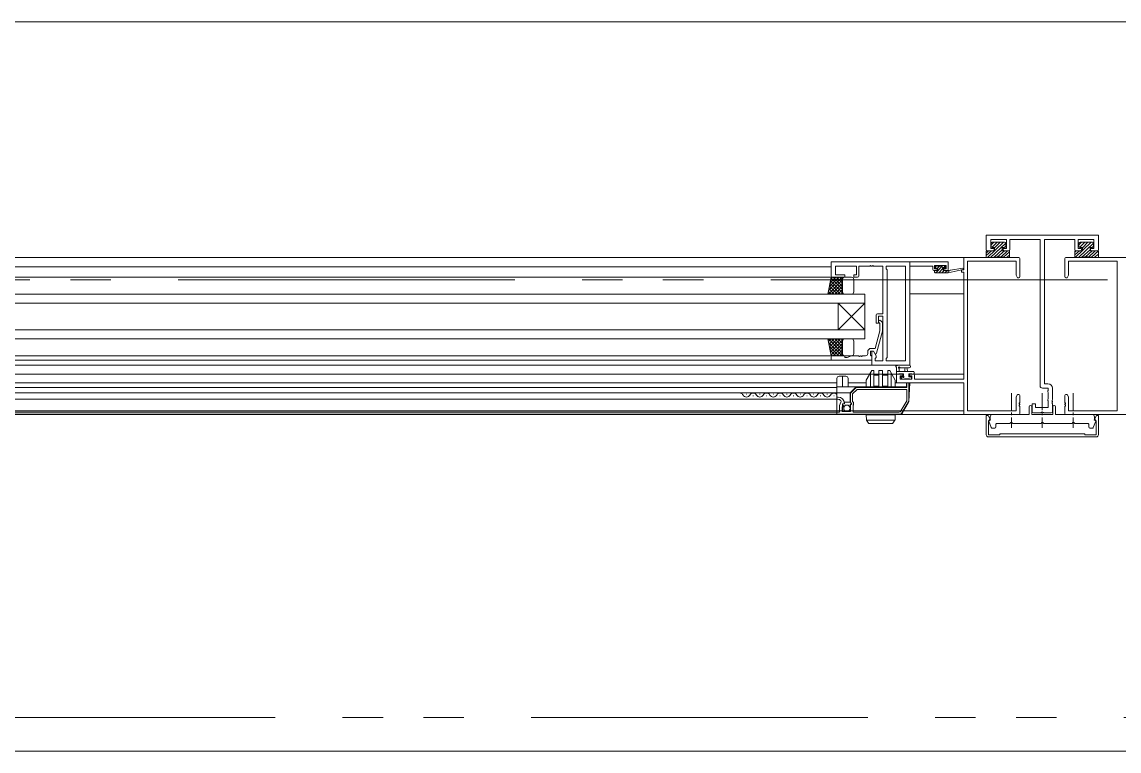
# Model space of a CAD drawing. Units: millimetres at full size. Extents: x -12803 to 120774, y -9413 to 101127.
# Drawn here: x 105814.8 to 106303.5, y 19586.4 to 19911.4 of the extents above; entities that cross this region are included whole.
import ezdxf

# ---------------------------------------------------------------- set-up
doc = ezdxf.new("R2010")
doc.units = ezdxf.units.MM
doc.header["$LTSCALE"] = 30
doc.linetypes.add('DOUBLE_CHAIN1', pattern=[8.8, 5, -1, 0.6, -0.6, 0.6, -1])
doc.layers.add('0-0_NoName', color=7, linetype='Continuous')
doc.layers.add('2-0_通芯', color=7, linetype='DOUBLE_CHAIN1', lineweight=15)
doc.layers.add('2-A_建具', color=7, linetype='Continuous', lineweight=15)

# ---------------------------------------------------------------- blocks, each defined once
blk = doc.blocks.new('グループ部品-732')
at = {"layer": '2-0_通芯'}
for p, q in [((75524.36, 19796.41), (120774.36, 19796.41)), ((74361.66, 19601.41), (120774.36, 19601.41))]:
    blk.add_line(p, q, dxfattribs=at)
at = {"layer": '2-A_建具'}
for p, q in [((106244.36, 19816.41), (106294.36, 19816.41)), ((106244.36, 19809.91), (106244.36, 19816.41)), ((106294.36, 19816.41), (106294.36, 19809.91)), ((106244.91, 19806.36), (106252.01, 19813.21)), ((106246.32, 19806.36), (106253.04, 19812.83)), ((106246.36, 19814.48), (106246.36, 19810.41)), ((106253.36, 19814.48), (106246.36, 19814.48)), ((106246.36, 19810.41), (106247.86, 19810.41)), ((106246.56, 19812), (106247.76, 19813.21)), ((106246.56, 19811.31), (106246.56, 19812.71)), ((106246.83, 19810.86), (106249.18, 19813.21)), ((106247.06, 19813.21), (106252.56, 19813.21)), ((106248.11, 19810.81), (106247.06, 19810.81)), ((106247.86, 19810.41), (106247.86, 19809.91)), ((106247.92, 19806.54), (106251.51, 19809.88)), ((106248.11, 19810.72), (106250.59, 19813.21)), ((106248.11, 19809.41), (106248.11, 19810.81)), ((106251.86, 19810.41), (106253.36, 19810.41)), ((106251.86, 19809.91), (106251.86, 19810.41)), ((106252.43, 19810.81), (106253.06, 19811.43)), ((106253.06, 19811.31), (106253.06, 19812.71)), ((106253.36, 19810.41), (106253.36, 19814.48)), ((106254.86, 19814.48), (106254.86, 19809.91)), ((106268.39, 19814.48), (106254.86, 19814.48)), ((106268.39, 19749.21), (106268.39, 19814.48)), ((106270.32, 19814.48), (106270.32, 19750.14)), ((106283.86, 19814.48), (106270.32, 19814.48)), ((106283.86, 19809.91), (106283.86, 19814.48)), ((106284.01, 19806.36), (106291.11, 19813.21)), ((106285.36, 19814.48), (106285.36, 19810.41)), ((106292.36, 19814.48), (106285.36, 19814.48)), ((106285.36, 19810.41), (106286.86, 19810.41)), ((106285.42, 19806.36), (106292.14, 19812.83)), ((106285.66, 19812), (106286.86, 19813.21)), ((106285.66, 19811.31), (106285.66, 19812.71)), ((106285.93, 19810.86), (106288.28, 19813.21)), ((106291.66, 19813.21), (106286.16, 19813.21)), ((106286.86, 19810.41), (106286.86, 19809.91)), ((106287.02, 19806.54), (106290.61, 19809.88)), ((106287.21, 19810.72), (106289.69, 19813.21)), ((106290.86, 19810.41), (106292.36, 19810.41)), ((106290.86, 19809.91), (106290.86, 19810.41)), ((106291.53, 19810.81), (106292.16, 19811.43)), ((106292.16, 19811.31), (106292.16, 19812.71)), ((106292.36, 19810.41), (106292.36, 19814.48)), ((106234.36, 19806.41), (105389.86, 19806.41)), ((106234.36, 19806.41), (106258.86, 19806.41)), ((106234.36, 19800.91), (106234.36, 19806.41)), ((106244.36, 19809.41), (106248.11, 19809.41)), ((106244.36, 19807.28), (106246.79, 19809.41)), ((106244.36, 19808.39), (106245.38, 19809.41)), ((106247.36, 19809.41), (106244.86, 19809.41)), ((106249.44, 19806.66), (106252.45, 19809.41)), ((106250.83, 19806.63), (106253.86, 19809.41)), ((106254.81, 19809.41), (106251.51, 19809.41)), ((106252.1, 19806.49), (106254.81, 19808.94)), ((106254.36, 19809.41), (106252.36, 19809.41)), ((106252.81, 19806.36), (106254.81, 19806.36)), ((106253.39, 19806.36), (106254.81, 19807.52)), ((106254.81, 19806.36), (106254.81, 19809.41)), ((106259.36, 19805.91), (106259.36, 19797.91)), ((106279.36, 19805.91), (106279.36, 19797.91)), ((107124.36, 19806.41), (106279.86, 19806.41)), ((106283.91, 19809.41), (106287.21, 19809.41)), ((106283.91, 19807.67), (106285.89, 19809.41)), ((106283.91, 19808.84), (106284.48, 19809.41)), ((106286.36, 19809.41), (106284.36, 19809.41)), ((106288.54, 19806.66), (106291.55, 19809.41)), ((106289.93, 19806.63), (106292.96, 19809.41)), ((106294.36, 19809.41), (106290.61, 19809.41)), ((106291.2, 19806.49), (106294.36, 19809.35)), ((106293.86, 19809.41), (106291.36, 19809.41)), ((106292.49, 19806.36), (106294.36, 19807.9)), ((105473.36, 19802.21), (105824.36, 19802.21)), ((105824.36, 19802.21), (106175.36, 19802.21)), ((106175.36, 19804.41), (106227.36, 19804.41)), ((106175.36, 19802.21), (106175.36, 19804.41)), ((106175.36, 19804.41), (106175.36, 19798.11)), ((106177.29, 19802.48), (106186.56, 19802.48)), ((106177.29, 19798.61), (106177.29, 19802.48)), ((106186.56, 19802.48), (106186.56, 19798.61)), ((106187.56, 19802.48), (106192.4, 19802.48)), ((106187.56, 19798.11), (106187.56, 19802.48)), ((106193.31, 19802.48), (106193.4, 19802.48)), ((106194.31, 19802.48), (106198.36, 19802.48)), ((106198.36, 19802.48), (106198.36, 19781.31)), ((106199.86, 19802.48), (106199.86, 19801.41)), ((106208.43, 19802.48), (106199.86, 19802.48)), ((106199.86, 19801.41), (106200.29, 19800.98)), ((106200.29, 19800.98), (106200.29, 19761.84)), ((106208.43, 19760.34), (106208.43, 19802.48)), ((106210.36, 19804.41), (106210.36, 19758.41)), ((106210.36, 19802.48), (106220.56, 19802.48)), ((106210.36, 19758.41), (106210.36, 19802.48)), ((106220.56, 19802.48), (106220.56, 19801.11)), ((106221.06, 19800.61), (106222.76, 19800.61)), ((106221.36, 19802.91), (106226.56, 19802.91)), ((106221.36, 19801.41), (106221.36, 19802.91)), ((106222.46, 19801.41), (106221.36, 19801.41)), ((106221.36, 19799.91), (106221.36, 19800.31)), ((106221.38, 19800.42), (106221.54, 19800.59)), ((106221.66, 19802.05), (106222.42, 19802.81)), ((106221.66, 19802.01), (106221.66, 19802.51)), ((106221.91, 19799.61), (106225.11, 19802.81)), ((106221.96, 19802.81), (106222.46, 19802.81)), ((106222.76, 19801.71), (106221.96, 19801.71)), ((106222.46, 19800.61), (106222.46, 19801.41)), ((106222.66, 19802.61), (106224.66, 19802.61)), ((106222.67, 19801.71), (106223.57, 19802.61)), ((106222.76, 19800.61), (106222.76, 19801.71)), ((106223.26, 19799.61), (106225.09, 19801.44)), ((106224.61, 19799.61), (106225.61, 19800.61)), ((106224.86, 19802.81), (106225.46, 19802.81)), ((106225.16, 19801.25), (106225.16, 19800.61)), ((106225.16, 19800.61), (106227.35, 19800.61)), ((106225.43, 19801.78), (106226.02, 19802.37)), ((106225.46, 19801.41), (106225.46, 19800.61)), ((106226.56, 19801.41), (106225.46, 19801.41)), ((106225.96, 19801.71), (106225.62, 19801.71)), ((106225.67, 19802.72), (106226.17, 19802.22)), ((106225.95, 19799.61), (106226.95, 19800.61)), ((106226.56, 19802.91), (106226.56, 19801.41)), ((106227.35, 19799.61), (106234.11, 19801.02)), ((106227.35, 19800.61), (106227.44, 19800.62)), ((106227.35, 19799.61), (106227.35, 19800.61)), ((106227.36, 19801.11), (106227.36, 19804.41)), ((106228.47, 19800.78), (106234.01, 19801.61)), ((106233.36, 19800.91), (106234.36, 19800.91)), ((106233.36, 19799.91), (106233.36, 19800.91)), ((106235.99, 19804.78), (106235.99, 19738.04)), ((106257.73, 19804.78), (106235.99, 19804.78)), ((106257.73, 19798.5), (106257.73, 19804.78)), ((106280.99, 19804.78), (106302.73, 19804.78)), ((106280.99, 19798.5), (106280.99, 19804.78)), ((106302.73, 19804.78), (106302.73, 19738.04)), ((105824.36, 19797.61), (105472.86, 19797.61)), ((106175.86, 19797.61), (105824.36, 19797.61)), ((106175.36, 19797.61), (106173.86, 19790.11)), ((106180.36, 19796.42), (106174.04, 19790.11)), ((106180.13, 19797.61), (106174.16, 19791.65)), ((106178.71, 19797.61), (106174.52, 19793.41)), ((106177.3, 19797.61), (106174.87, 19795.18)), ((106180.36, 19790.67), (106175.03, 19795.99)), ((106175.89, 19797.61), (106175.22, 19796.95)), ((106180.36, 19792.08), (106175.27, 19797.17)), ((106175.36, 19797.61), (106181.36, 19797.61)), ((106180.36, 19793.49), (106176.24, 19797.61)), ((106181.36, 19798.61), (106177.29, 19798.61)), ((106180.36, 19794.91), (106177.66, 19797.61)), ((106180.36, 19796.32), (106179.07, 19797.61)), ((106180.36, 19790.11), (106180.36, 19797.61)), ((106180.36, 19796.61), (106180.36, 19791.11)), ((106181.36, 19797.61), (106181.36, 19798.61)), ((106184.36, 19797.61), (106181.36, 19797.61)), ((106185.36, 19798.61), (106185.36, 19797.61)), ((106186.56, 19798.61), (106185.36, 19798.61)), ((106185.36, 19797.61), (106187.06, 19797.61)), ((106185.36, 19791.11), (106185.36, 19796.61)), ((106221.66, 19799.61), (106227.35, 19799.61)), ((106227.3, 19799.61), (106227.35, 19799.66)), ((106234.36, 19799.91), (106233.36, 19799.91)), ((106234.36, 19752.14), (106234.36, 19799.91)), ((106258.36, 19797.41), (106257.73, 19798.5)), ((106258.86, 19797.41), (106258.36, 19797.41)), ((106279.86, 19797.41), (106280.36, 19797.41)), ((106280.36, 19797.41), (106280.99, 19798.5)), ((106175.26, 19790.11), (106174.09, 19791.28)), ((106176.67, 19790.11), (106174.33, 19792.45)), ((106178.08, 19790.11), (106174.56, 19793.63)), ((106179.5, 19790.11), (106174.8, 19794.81)), ((106180.36, 19795.01), (106175.46, 19790.11)), ((106180.36, 19793.6), (106176.87, 19790.11)), ((106180.36, 19792.18), (106178.29, 19790.11)), ((106180.36, 19790.77), (106179.7, 19790.11)), ((105458.36, 19790.11), (106190.36, 19790.11)), ((105458.36, 19786.11), (106190.36, 19786.11)), ((106178.36, 19774.11), (106190.36, 19786.11)), ((106178.36, 19786.11), (106190.36, 19774.11)), ((106178.36, 19774.11), (106178.36, 19786.11)), ((106181.36, 19790.11), (106184.36, 19790.11)), ((106190.36, 19790.11), (106190.36, 19770.11)), ((106210.36, 19790.21), (106234.36, 19790.21)), ((106195.36, 19780.81), (106195.36, 19777.11)), ((106198.36, 19781.31), (106195.86, 19781.31)), ((106195.36, 19777.11), (106196.36, 19777.11)), ((106196.36, 19780.31), (106198.36, 19780.31)), ((106196.36, 19777.11), (106196.36, 19780.31)), ((106196.96, 19776.96), (106196.53, 19777.39)), ((106196.96, 19773.67), (106196.96, 19776.96)), ((106197.38, 19778.23), (106198.16, 19777.46)), ((106198.16, 19777.46), (106198.16, 19773.51)), ((106198.36, 19780.31), (106198.36, 19760.34)), ((106190.36, 19774.11), (105458.36, 19774.11)), ((106194.88, 19765.91), (106196.96, 19773.67)), ((106198.16, 19773.51), (106195.55, 19763.78)), ((105458.36, 19770.11), (106190.36, 19770.11)), ((106175.36, 19762.61), (106173.86, 19770.11)), ((106180.36, 19763.8), (106174.04, 19770.11)), ((106175.26, 19770.11), (106174.09, 19768.94)), ((106180.13, 19762.61), (106174.16, 19768.58)), ((106176.67, 19770.11), (106174.33, 19767.77)), ((106178.71, 19762.61), (106174.52, 19766.81)), ((106178.08, 19770.11), (106174.56, 19766.59)), ((106179.5, 19770.11), (106174.8, 19765.41)), ((106180.36, 19769.55), (106175.03, 19764.23)), ((106180.36, 19768.14), (106175.27, 19763.05)), ((106180.36, 19765.21), (106175.46, 19770.11)), ((106180.36, 19766.73), (106176.24, 19762.61)), ((106180.36, 19766.62), (106176.87, 19770.11)), ((106180.36, 19768.04), (106178.29, 19770.11)), ((106180.36, 19769.45), (106179.7, 19770.11)), ((106180.36, 19770.11), (106180.36, 19762.61)), ((106180.36, 19763.61), (106180.36, 19769.11)), ((106181.36, 19770.11), (106184.36, 19770.11)), ((106185.36, 19769.11), (106185.36, 19763.61)), ((106193.06, 19765.91), (106194.88, 19765.91)), ((106181.36, 19762.61), (105467.36, 19762.61)), ((106177.3, 19762.61), (106174.87, 19765.04)), ((106175.89, 19762.61), (106175.22, 19763.27)), ((106175.36, 19760.61), (106175.36, 19762.11)), ((106180.36, 19765.31), (106177.66, 19762.61)), ((106180.36, 19763.9), (106179.07, 19762.61)), ((106181.36, 19762.61), (106181.36, 19761.91)), ((106184.36, 19762.61), (106181.36, 19762.61)), ((106181.36, 19761.91), (106182.36, 19761.91)), ((106182.36, 19761.91), (106184.28, 19762.61)), ((106184.28, 19762.61), (106187.4, 19762.61)), ((106188.13, 19762.49), (106188.31, 19762.61)), ((106188.31, 19762.61), (106188.4, 19762.61)), ((106189.31, 19762.61), (106190.56, 19762.61)), ((106191.56, 19763.61), (106191.56, 19764.41)), ((106194.16, 19764.61), (106192.86, 19764.61)), ((106192.86, 19764.61), (106192.86, 19762.81)), ((106193.36, 19764.61), (106193.36, 19758.41)), ((106195.29, 19762.65), (106194.16, 19764.61)), ((106195.07, 19763.41), (106194.85, 19763.41)), ((106194.86, 19761.41), (106195.29, 19761.84)), ((106194.86, 19760.34), (106194.86, 19761.41)), ((106195.29, 19761.84), (106195.29, 19762.65)), ((106200.29, 19761.84), (106199.86, 19761.41)), ((106199.86, 19761.41), (106199.86, 19760.34)), ((105438.36, 19758.41), (105824.36, 19758.41)), ((105455.06, 19758.41), (105824.36, 19758.41)), ((105455.36, 19760.61), (106193.36, 19760.61)), ((105824.36, 19758.41), (106193.66, 19758.41)), ((106210.36, 19758.41), (105824.36, 19758.41)), ((106210.36, 19758.41), (106193.36, 19758.41)), ((106198.36, 19760.34), (106194.86, 19760.34)), ((106199.86, 19760.34), (106208.43, 19760.34)), ((106204.36, 19754.71), (106204.36, 19757.39)), ((106205.56, 19756.79), (106205.56, 19755.61)), ((106210.08, 19757.21), (106206.12, 19757.21)), ((106208.06, 19755.61), (106208.16, 19756.75)), ((106209.26, 19755.61), (106209.15, 19756.75)), ((105441.56, 19754.41), (106204.36, 19754.41)), ((106177.86, 19752.51), (106177.86, 19736.41)), ((106178.86, 19753.51), (106181.86, 19753.51)), ((106180.36, 19753.51), (106180.36, 19748.71)), ((106182.86, 19752.51), (106182.86, 19748.71)), ((106190.86, 19751.68), (106193.36, 19756.01)), ((106190.86, 19751.68), (106190.86, 19748.71)), ((106192.76, 19748.71), (106192.76, 19754.97)), ((106193.36, 19756.01), (106194.26, 19756.01)), ((106194.26, 19749.01), (106194.26, 19756.01)), ((106194.26, 19753.91), (106196.56, 19753.91)), ((106196.56, 19749.01), (106196.56, 19756.01)), ((106196.56, 19756.01), (106198.16, 19756.01)), ((106198.16, 19749.01), (106198.16, 19756.01)), ((106198.16, 19753.91), (106200.46, 19753.91)), ((106200.46, 19749.01), (106200.46, 19756.01)), ((106200.46, 19756.01), (106201.36, 19756.01)), ((106203.86, 19751.68), (106201.36, 19756.01)), ((106201.96, 19754.97), (106201.96, 19748.71)), ((106203.86, 19751.68), (106203.86, 19748.71)), ((106204.36, 19755.61), (106211.96, 19755.61)), ((106207.16, 19754.41), (106204.36, 19754.41)), ((106204.36, 19750.51), (106204.36, 19754.41)), ((106207.46, 19754.61), (106205.46, 19754.61)), ((106205.99, 19753.61), (106205.99, 19752.14)), ((106207.16, 19753.61), (106205.99, 19753.61)), ((106205.99, 19752.14), (106211.26, 19752.14)), ((106206.94, 19752.2), (106206.44, 19752.7)), ((106206.66, 19753.21), (106206.99, 19753.21)), ((106207.16, 19754.41), (106207.16, 19753.61)), ((106207.76, 19752.11), (106207.16, 19752.11)), ((106207.46, 19753.67), (106207.46, 19754.61)), ((106210.06, 19752.31), (106207.96, 19752.31)), ((106209.86, 19754.61), (106209.86, 19753.21)), ((106211.16, 19754.61), (106209.86, 19754.61)), ((106209.86, 19753.21), (106210.76, 19753.21)), ((106234.36, 19754.41), (106210.16, 19754.41)), ((106210.16, 19753.61), (106210.16, 19754.41)), ((106211.26, 19753.61), (106210.16, 19753.61)), ((106210.76, 19752.11), (106210.26, 19752.11)), ((106211.06, 19752.91), (106211.06, 19752.41)), ((106211.26, 19752.14), (106211.26, 19753.61)), ((106212.26, 19755.31), (106212.26, 19754.71)), ((106212.46, 19753.91), (106212.46, 19752.14)), ((106212.46, 19752.14), (106234.36, 19752.14)), ((105470.86, 19750.51), (106177.86, 19750.51)), ((105470.86, 19748.51), (106177.86, 19748.51)), ((106177.86, 19748.71), (106208.86, 19748.71)), ((106190.86, 19750.51), (106182.86, 19750.51)), ((106196.56, 19749.01), (106194.26, 19749.01)), ((106198.16, 19749.01), (106200.46, 19749.01)), ((106234.36, 19750.51), (106203.86, 19750.51)), ((106205.06, 19748.51), (106205.06, 19748.71)), ((106208.86, 19748.59), (106208.86, 19750.51)), ((106209.93, 19742.29), (106210.36, 19750.51)), ((106234.36, 19736.41), (106234.36, 19750.51)), ((106271.93, 19748.21), (106269.39, 19748.21)), ((106270.32, 19750.14), (106271.86, 19750.14)), ((106271.76, 19746.96), (106271.93, 19747.15)), ((106271.76, 19746.46), (106271.76, 19746.96)), ((106271.93, 19746.27), (106271.76, 19746.46)), ((106271.93, 19747.15), (106271.93, 19748.21)), ((106271.93, 19743.35), (106271.93, 19746.27)), ((106273.86, 19748.14), (106273.86, 19743.07)), ((105464.96, 19746.11), (106183.76, 19746.11)), ((106178.26, 19743.21), (105470.46, 19743.21)), ((106137.42, 19745.47), (106137.62, 19745.47)), ((106140.42, 19744.71), (106140.62, 19744.71)), ((106143.42, 19745.47), (106143.62, 19745.47)), ((106146.42, 19744.71), (106146.62, 19744.71)), ((106149.42, 19745.47), (106149.62, 19745.47)), ((106152.42, 19744.71), (106152.62, 19744.71)), ((106155.42, 19745.47), (106155.62, 19745.47)), ((106158.42, 19744.71), (106158.62, 19744.71)), ((106161.42, 19745.47), (106161.62, 19745.47)), ((106164.42, 19744.71), (106164.62, 19744.71)), ((106167.42, 19745.47), (106167.62, 19745.47)), ((106170.42, 19744.71), (106170.62, 19744.71)), ((106173.42, 19745.47), (106173.62, 19745.47)), ((106176.42, 19744.71), (106176.62, 19744.71)), ((106177.86, 19744.21), (106178.36, 19744.21)), ((106179.63, 19741.92), (106179.06, 19740.51)), ((106183.83, 19741.92), (106181.11, 19741.92)), ((106185.26, 19741.73), (106185.26, 19740.78)), ((106206.94, 19736.91), (106209.79, 19741.84)), ((106255.56, 19745.93), (106255.56, 19738.29)), ((106257.73, 19744.32), (106258.36, 19745.41)), ((106257.73, 19738.04), (106257.73, 19744.32)), ((106258.36, 19745.41), (106258.86, 19745.41)), ((106259.36, 19744.91), (106259.36, 19741.87)), ((106269.36, 19745.93), (106269.36, 19738.29)), ((106271.76, 19743.16), (106271.93, 19743.35)), ((106271.76, 19742.66), (106271.76, 19743.16)), ((106271.93, 19742.47), (106271.76, 19742.66)), ((106271.93, 19739.61), (106271.93, 19742.47)), ((106273.86, 19743.07), (106273.74, 19742.89)), ((106273.74, 19742.89), (106273.74, 19742.34)), ((106273.74, 19742.34), (106273.86, 19742.15)), ((106273.86, 19742.07), (106273.74, 19741.89)), ((106273.74, 19741.89), (106273.74, 19741.34)), ((106273.86, 19742.15), (106273.86, 19742.07)), ((106279.36, 19744.91), (106279.36, 19741.87)), ((106280.36, 19745.41), (106279.86, 19745.41)), ((106280.99, 19744.32), (106280.36, 19745.41)), ((106280.99, 19738.04), (106280.99, 19744.32)), ((106283.16, 19745.93), (106283.16, 19738.29)), ((105414.36, 19738.04), (106234.36, 19738.04)), ((106205.98, 19736.61), (105442.73, 19736.61)), ((106179.06, 19740.51), (106179.06, 19737.51)), ((106180.8, 19740.25), (106180.37, 19740.68)), ((106180.66, 19741.18), (106180.9, 19741.12)), ((106183.76, 19737.71), (106183.76, 19740.71)), ((106235.99, 19738.04), (106257.73, 19738.04)), ((106255.56, 19737.29), (106255.56, 19736.09)), ((106259.36, 19740.95), (106259.36, 19740.87)), ((106259.36, 19739.95), (106259.36, 19736.91)), ((106263.56, 19736.71), (106263.56, 19739.91)), ((106264.06, 19740.41), (106264.16, 19740.41)), ((106264.66, 19739.91), (106264.66, 19736.71)), ((106264.86, 19741.21), (106266.36, 19741.21)), ((106264.86, 19737.61), (106264.86, 19741.21)), ((106268.69, 19737.11), (106265.36, 19737.11)), ((106266.36, 19741.21), (106266.36, 19739.61)), ((106266.36, 19739.61), (106271.93, 19739.61)), ((106268.88, 19737.25), (106268.69, 19737.11)), ((106269.36, 19737.29), (106269.36, 19736.09)), ((106270.03, 19737.11), (106269.84, 19737.25)), ((106273.36, 19737.11), (106270.03, 19737.11)), ((106273.74, 19741.34), (106273.86, 19741.15)), ((106273.86, 19741.15), (106273.86, 19737.61)), ((106274.06, 19736.71), (106274.06, 19739.91)), ((106274.56, 19740.41), (106274.66, 19740.41)), ((106275.16, 19739.91), (106275.16, 19736.71)), ((106279.36, 19740.95), (106279.36, 19740.87)), ((106279.36, 19739.95), (106279.36, 19736.91)), ((106302.73, 19738.04), (106280.99, 19738.04)), ((106283.16, 19737.29), (106283.16, 19736.09)), ((105389.86, 19736.41), (106234.36, 19736.41)), ((106190.86, 19736.21), (106203.86, 19736.21)), ((106190.86, 19736.21), (106190.97, 19734)), ((106203.72, 19733.91), (106190.99, 19733.91)), ((106191.91, 19732.62), (106191.03, 19733.84)), ((106202.4, 19732.41), (106192.31, 19732.41)), ((106192.76, 19736.21), (106192.76, 19736.41)), ((106193.26, 19736.21), (106193.26, 19736.41)), ((106201.46, 19736.21), (106201.46, 19736.41)), ((106201.96, 19736.41), (106201.96, 19736.21)), ((106202.81, 19732.62), (106203.68, 19733.84)), ((106203.86, 19736.21), (106203.74, 19734)), ((106258.86, 19736.41), (106234.36, 19736.41)), ((106246.64, 19730.61), (106245.59, 19733.5)), ((106245.81, 19734.11), (106246.01, 19734.22)), ((106246.16, 19734.48), (106246.16, 19735.41)), ((106247.16, 19736.41), (106263.26, 19736.41)), ((106248.66, 19732.11), (106248.66, 19730.91)), ((106254.89, 19732.41), (106248.96, 19732.41)), ((106255.56, 19735.09), (106255.56, 19730.53)), ((106268.69, 19732.41), (106256.23, 19732.41)), ((106264.96, 19736.41), (106273.76, 19736.41)), ((106269.36, 19735.09), (106269.36, 19730.53)), ((106282.49, 19732.41), (106270.03, 19732.41)), ((106275.46, 19736.41), (106291.56, 19736.41)), ((107124.36, 19736.41), (106279.86, 19736.41)), ((106283.16, 19735.09), (106283.16, 19730.53)), ((106289.76, 19732.41), (106283.83, 19732.41)), ((106290.06, 19730.91), (106290.06, 19732.11)), ((106293.13, 19733.5), (106292.07, 19730.61)), ((106292.56, 19735.41), (106292.56, 19734.48)), ((106292.71, 19734.22), (106292.91, 19734.11)), ((106248.16, 19730.41), (106246.92, 19730.41)), ((106291.79, 19730.41), (106290.56, 19730.41)), ((106293.36, 19726.41), (106245.36, 19726.41)), ((107163.86, 19586.41), (104484.86, 19586.41))]:
    blk.add_line(p, q, dxfattribs=at)
for points in [[(104494.36, 19911.41), (107154.36, 19911.41), (107154.36, 19896.41)], [(106251.51, 19809.41), (106251.51, 19810.81), (106252.56, 19810.81)], [(106287.21, 19809.41), (106287.21, 19810.81), (106286.16, 19810.81)], [(106290.61, 19809.41), (106290.61, 19810.81), (106291.66, 19810.81)], [(106246.81, 19806.36), (106244.36, 19806.36), (106244.36, 19809.41)], [(106285.91, 19806.36), (106283.91, 19806.36), (106283.91, 19809.41)], [(106291.91, 19806.36), (106294.36, 19806.36), (106294.36, 19809.41)], [(106183.76, 19742.12), (106183.76, 19746.11), (106186.36, 19748.71)], [(106208.96, 19750.51), (106208.96, 19748.51), (106186.46, 19748.51), (106183.96, 19746.01), (106183.96, 19741.88), (106184.41, 19741.34)], [(106206.33, 19738.01), (106208.96, 19742.57), (106208.96, 19747.61), (106186.83, 19747.61), (106184.86, 19745.64), (106184.86, 19742.21), (106185.26, 19741.73)], [(106206.84, 19737.11), (106209.86, 19742.33), (106209.86, 19750.51)], [(106181.16, 19741.41), (106181.16, 19741.11), (106180.36, 19741.11), (106180.36, 19738.21)], [(106184.06, 19741.01), (106184.26, 19741.01), (106184.26, 19741.41), (106183.83, 19741.92)], [(105469.66, 19740.51), (105469.66, 19737.51), (106179.06, 19737.51)], [(106183.96, 19740.71), (106183.96, 19737.71), (106180.16, 19737.71), (106180.16, 19739.91), (106180.66, 19739.91)], [(106185.06, 19740.44), (106185.06, 19737.51), (106205.46, 19737.51)], [(106244.36, 19727.41), (106244.36, 19735.91), (106245.16, 19735.91), (106246.27, 19733.99), (106245.36, 19733.46), (106245.36, 19727.41), (106250.36, 19727.41), (106250.36, 19727.81)], [(106250.36, 19727.81), (106288.36, 19727.81), (106288.36, 19727.41), (106293.36, 19727.41), (106293.36, 19733.46), (106292.45, 19733.99), (106293.56, 19735.91), (106294.36, 19735.91), (106294.36, 19727.41)]]:
    blk.add_lwpolyline(points, dxfattribs=at)
blk.add_circle((106182.31, 19739.19), 1.45, dxfattribs=at)
for centre, radius, start, end in [((106244.86, 19809.91), 0.5, 180, 270), ((106247.06, 19812.71), 0.5, 90, 180), ((106247.06, 19811.31), 0.5, 180, 270), ((106247.36, 19809.91), 0.5, 270, 0), ((106252.36, 19809.91), 0.5, 180, 270), ((106252.56, 19812.71), 0.5, 0, 90), ((106252.56, 19811.31), 0.5, 270, 0), ((106254.36, 19809.91), 0.5, 270, 0), ((106284.36, 19809.91), 0.5, 180, 270), ((106286.16, 19812.71), 0.5, 90, 180), ((106286.16, 19811.31), 0.5, 180, 270), ((106286.36, 19809.91), 0.5, 270, 0), ((106291.36, 19809.91), 0.5, 180, 270), ((106291.66, 19812.71), 0.5, 0, 90), ((106291.66, 19811.31), 0.5, 270, 0), ((106293.86, 19809.91), 0.5, 270, 0), ((106249.79, 19791.66), 15, 89.9426, 101.4784), ((106249.82, 19791.66), 15, 78.5216, 90.0573), ((106258.86, 19805.91), 0.5, 0, 90), ((106279.86, 19805.91), 0.5, 90, 180), ((106288.89, 19791.66), 15, 89.9426, 101.4784), ((106288.92, 19791.66), 15, 78.5216, 90.0573), ((106192.4, 19802.68), 0.2, 270, 336.4218), ((106192.86, 19802.48), 0.3, 23.5782, 156.4218), ((106193.31, 19802.68), 0.2, 203.5782, 270), ((106193.4, 19802.68), 0.2, 270, 336.4218), ((106193.86, 19802.48), 0.3, 23.5782, 156.4218), ((106194.31, 19802.68), 0.2, 203.5782, 270), ((106221.06, 19801.11), 0.5, 180, 270), ((106221.66, 19800.31), 0.3, 90, 180), ((106221.96, 19802.51), 0.3, 90, 180), ((106221.96, 19802.01), 0.3, 180, 270), ((106222.46, 19802.61), 0.2, 0, 90), ((106224.86, 19802.61), 0.2, 90, 180), ((106225.16, 19801.71), 0.25, 33.0557, 236.9443), ((106224.86, 19801.25), 0.3, 0, 56.9443), ((106225.62, 19802.01), 0.3, 213.0557, 270), ((106225.46, 19802.51), 0.3, 45, 90), ((106225.96, 19802.01), 0.3, 270, 45), ((106226.86, 19801.11), 0.5, 270, 0), ((106227.49, 19800.33), 0.3, 39.1975, 99.1975), ((106227.95, 19800.71), 0.3, 219.1975, 338.4494), ((106228.51, 19800.49), 0.3, 98.4494, 158.4494), ((106234.05, 19801.31), 0.3, 281.7498, 98.4494), ((106175.86, 19798.11), 0.5, 180, 270), ((106181.36, 19796.61), 1, 90.0001, 180.0001), ((106184.36, 19796.61), 1, 0.0001, 90.0001), ((106187.06, 19798.11), 0.5, 270, 0), ((106221.66, 19799.91), 0.3, 180, 270), ((106258.86, 19797.91), 0.5, 270, 0), ((106279.86, 19797.91), 0.5, 180, 270), ((106181.36, 19791.11), 1, 180.0001, 270.0001), ((106184.36, 19791.11), 1, 270.0001, 0.0001), ((106195.86, 19780.81), 0.5, 90, 180), ((106196.96, 19777.81), 0.6, 45, 225), ((106181.36, 19769.11), 1, 89.9999, 179.9999), ((106184.36, 19769.11), 1, 359.9999, 89.9999), ((106193.06, 19764.41), 1.5, 90, 180), ((106175.86, 19762.11), 0.5, 90, 180), ((106181.36, 19763.61), 1, 179.9999, 269.9999), ((106184.36, 19763.61), 1, 269.9999, 359.9999), ((106187.4, 19762.41), 0.2, 23.5782, 90), ((106187.86, 19762.61), 0.3, 203.5782, 336.4218), ((106188.4, 19762.41), 0.2, 23.5782, 90), ((106188.86, 19762.61), 0.3, 203.5782, 336.4218), ((106189.31, 19762.41), 0.2, 90, 156.4218), ((106190.56, 19763.61), 1, 270, 0), ((106193.06, 19762.81), 0.2, 180, 270), ((106193.06, 19762.31), 0.3, 0, 90), ((106195.07, 19763.91), 0.5, 270, 345), ((106204.36, 19757.91), 0.3, 79.4712, 240), ((106204.06, 19757.39), 0.3, 0, 60), ((106204.47, 19758.5), 0.3, 259.4712, 319.4712), ((106204.92, 19758.11), 0.3, 90, 139.4712), ((106205.56, 19757.31), 0.3, 19.1898, 240), ((106205.26, 19756.79), 0.3, 0, 60), ((106206.12, 19757.51), 0.3, 199.1898, 270.0402), ((106208.66, 19756.71), 0.5, 5.0921, 174.9079), ((106210.08, 19757.81), 0.6, 270.0402, 90.0402), ((106178.86, 19752.51), 1, 90, 180), ((106181.86, 19752.51), 1, 0, 90), ((106204.66, 19754.71), 0.3, 180, 270), ((106205.26, 19754.61), 0.2, 270, 360), ((106206.66, 19752.91), 0.3, 90, 225), ((106207.16, 19752.41), 0.3, 225, 270), ((106206.99, 19752.91), 0.3, 33.0557, 90), ((106207.46, 19753.21), 0.25, 213.0557, 56.9443), ((106207.76, 19753.67), 0.3, 180, 236.9443), ((106207.76, 19752.31), 0.2, 270, 360), ((106210.26, 19752.31), 0.2, 180, 270), ((106210.76, 19752.91), 0.3, 0, 90), ((106210.76, 19752.41), 0.3, 270, 360), ((106211.36, 19754.61), 0.2, 180, 270), ((106211.96, 19755.31), 0.3, 0, 90), ((106211.96, 19754.71), 0.3, 270, 360), ((106211.96, 19753.91), 0.5, 0, 90), ((106269.39, 19749.21), 1, 180, 270), ((106271.86, 19748.14), 2, 0, 90), ((106134.52, 19744.25), 1.72, 29.2025, 75.1643), ((106137.52, 19745.93), 1.72, 209.2025, 330.7975), ((106140.52, 19744.25), 1.72, 29.2025, 150.7975), ((106143.52, 19745.93), 1.72, 209.2025, 330.7975), ((106146.52, 19744.25), 1.72, 29.2025, 150.7975), ((106149.52, 19745.93), 1.72, 209.2025, 330.7975), ((106152.52, 19744.25), 1.72, 29.2025, 150.7975), ((106155.52, 19745.93), 1.72, 209.2025, 330.7975), ((106158.52, 19744.25), 1.72, 29.2025, 150.7975), ((106161.52, 19745.93), 1.72, 209.2025, 330.7975), ((106164.52, 19744.25), 1.72, 29.2025, 150.7975), ((106167.52, 19745.93), 1.72, 209.2025, 330.7975), ((106170.52, 19744.25), 1.72, 29.2025, 150.7975), ((106173.52, 19745.93), 1.72, 209.2025, 330.7975), ((106176.52, 19744.25), 1.72, 38.7592, 150.7975), ((106178.26, 19741.31), 2.9, 0, 90), ((106178.26, 19741.31), 1.9, 43.1323, 90), ((106178.36, 19741.41), 2.8, 0, 90), ((106179.28, 19742.27), 0.5, 315.3428, 43.1323), ((106184.06, 19742.12), 0.3, 180, 220), ((106208.93, 19742.34), 1, 330, 357), ((106258.86, 19744.91), 0.5, 0, 90), ((106259.36, 19741.41), 0.3, 113.5782, 246.4218), ((106259.16, 19741.87), 0.2, 293.5782, 0), ((106279.86, 19744.91), 0.5, 90, 180), ((106279.56, 19741.87), 0.2, 180, 246.4218), ((106279.36, 19741.41), 0.3, 293.5782, 66.4218), ((106180.58, 19740.89), 0.3, 75, 225), ((106180.86, 19738.21), 0.5, 180, 270), ((106180.66, 19740.11), 0.2, 270, 45), ((106180.96, 19741.31), 0.2, 255, 0), ((106184.06, 19740.71), 0.3, 90, 180), ((106184.26, 19740.71), 0.3, 90, 180), ((106184.26, 19741.21), 0.2, 270, 40), ((106185.26, 19740.44), 0.2, 120, 180), ((106185.06, 19740.78), 0.2, 300, 0), ((106205.46, 19738.51), 1, 270, 330), ((106205.98, 19737.61), 1, 270, 330), ((106206.08, 19737.41), 1, 270, 330), ((106258.86, 19736.91), 0.5, 270, 0), ((106259.36, 19740.41), 0.3, 113.5782, 246.4218), ((106259.16, 19740.95), 0.2, 0, 66.4218), ((106259.16, 19740.87), 0.2, 293.5782, 0), ((106259.16, 19739.95), 0.2, 0, 66.4218), ((106263.26, 19736.71), 0.3, 270, 0), ((106264.06, 19739.91), 0.5, 90, 180), ((106264.16, 19739.91), 0.5, 0, 90), ((106264.96, 19736.71), 0.3, 180, 270), ((106265.36, 19737.61), 0.5, 180, 270), ((106269.36, 19737.11), 0.5, 16.6015, 163.3984), ((106273.36, 19737.61), 0.5, 270, 0), ((106273.76, 19736.71), 0.3, 270, 0), ((106274.56, 19739.91), 0.5, 90, 180), ((106274.66, 19739.91), 0.5, 0, 90), ((106275.46, 19736.71), 0.3, 180, 270), ((106279.56, 19740.95), 0.2, 113.5782, 180), ((106279.56, 19740.87), 0.2, 180, 246.4218), ((106279.56, 19739.95), 0.2, 113.5782, 180), ((106279.86, 19736.91), 0.5, 180, 270), ((106279.36, 19740.41), 0.3, 293.5782, 66.4218), ((106191.27, 19734.01), 0.3, 183, 215.719), ((106192.31, 19732.91), 0.5, 215.719, 270), ((106202.4, 19732.91), 0.5, 270, 324.281), ((106203.44, 19734.01), 0.3, 324.281, 357), ((106246.06, 19733.68), 0.5, 119.9999, 199.9963), ((106245.86, 19734.48), 0.3, 300.0253, 359.9971), ((106247.16, 19735.41), 1, 90, 180), ((106248.96, 19732.11), 0.3, 90, 180), ((106254.89, 19732.61), 0.2, 270, 343.3971), ((106255.56, 19732.41), 0.5, 16.6061, 163.4019), ((106256.23, 19732.61), 0.2, 196.6029, 270), ((106268.69, 19732.61), 0.2, 270, 343.3971), ((106269.36, 19732.41), 0.5, 16.5981, 163.3939), ((106270.03, 19732.61), 0.2, 196.6029, 270), ((106282.49, 19732.61), 0.2, 270, 343.3971), ((106283.16, 19732.41), 0.5, 16.5981, 163.3939), ((106283.83, 19732.61), 0.2, 196.6029, 270), ((106289.76, 19732.11), 0.3, 0, 90), ((106291.56, 19735.41), 1, 0, 90), ((106292.86, 19734.48), 0.3, 180, 240.0151), ((106292.66, 19733.68), 0.5, 340.0038, 60.0001), ((106245.36, 19727.41), 1, 180.0009, 270), ((106246.92, 19730.71), 0.3, 199.9968, 270), ((106248.16, 19730.91), 0.5, 270, 360), ((106290.56, 19730.91), 0.5, 180, 270), ((106291.79, 19730.71), 0.3, 270, 339.9873), ((106293.36, 19727.41), 1, 270, 0)]:
    blk.add_arc(centre, radius, start, end, dxfattribs=at)
blk = doc.blocks.new('グループ部品-763')
at = {"layer": '2-0_通芯'}
blk.add_line((75524.36, 19796.41), (120774.36, 19796.41), dxfattribs=at)

msp = doc.modelspace()

# ---------------------------------------------------------------- block references
at = {"layer": '0-0_NoName'}
for name in ['グループ部品-732', 'グループ部品-763']:
    msp.add_blockref(name, (0, 0), dxfattribs=at)

doc.saveas('drawing.dxf')
